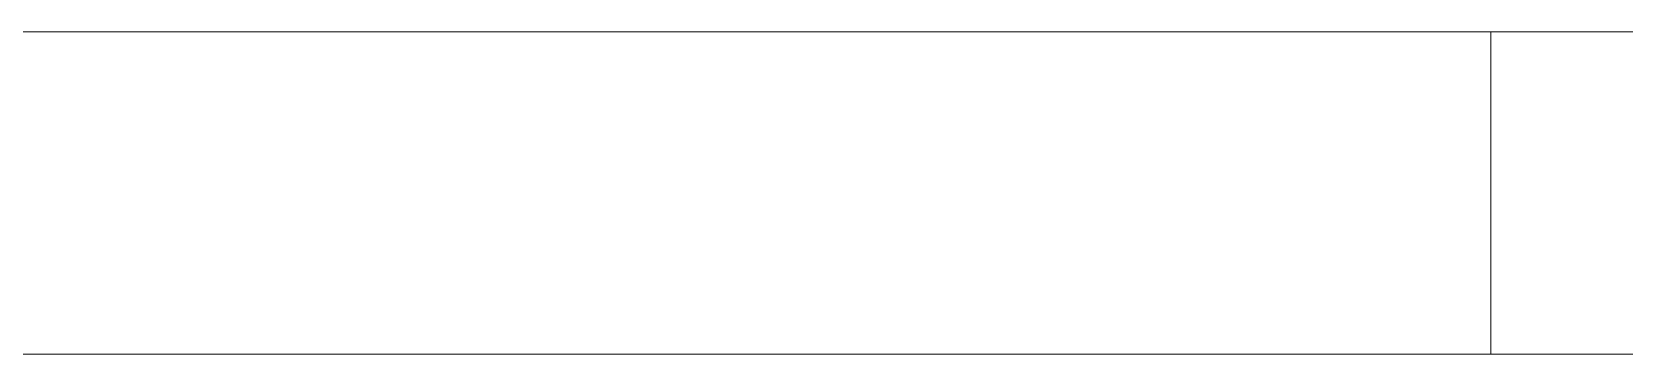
# Model space of a CAD drawing. Header units: metres. Extents: x -18.34 to -13.25, y -25.49 to -16.26.
# Drawn here: x -16.1636 to -15.6686, y -17.0112 to -16.9112 of the extents above; entities that cross this region are included whole.
import ezdxf

# ---------------------------------------------------------------- set-up
doc = ezdxf.new("R2010")
doc.units = ezdxf.units.M
doc.layers.add('Quadro estrutural', color=7, linetype='Continuous', lineweight=5)

# ---------------------------------------------------------------- blocks, each defined once
blk = doc.blocks.new('Tram - Tram-V4298-Pavimento 02 - Executivo')
at = {"layer": 'Quadro estrutural'}
for p, q in [((1.13578, 0.05), (2.5, 0.05)), ((2.5, 0.05), (2.5, -0.05)), ((2.5, -0.05), (0, -0.05))]:
    blk.add_line(p, q, dxfattribs=at)
blk = doc.blocks.new('Tram - Tram-V4300-Pavimento 02 - Executivo')
at = {"layer": 'Quadro estrutural'}
for p, q in [((0, 0.05), (2.5, 0.05)), ((1.94241, -0.05), (0, -0.05))]:
    blk.add_line(p, q, dxfattribs=at)

msp = doc.modelspace()

# ---------------------------------------------------------------- block references
at = {"layer": 'Quadro estrutural'}
for name, p in [('Tram - Tram-V4298-Pavimento 02 - Executivo', (-18.21, -16.96124)), ('Tram - Tram-V4300-Pavimento 02 - Executivo', (-16.59, -16.96124))]:
    msp.add_blockref(name, p, dxfattribs=at)

doc.saveas('drawing.dxf')
